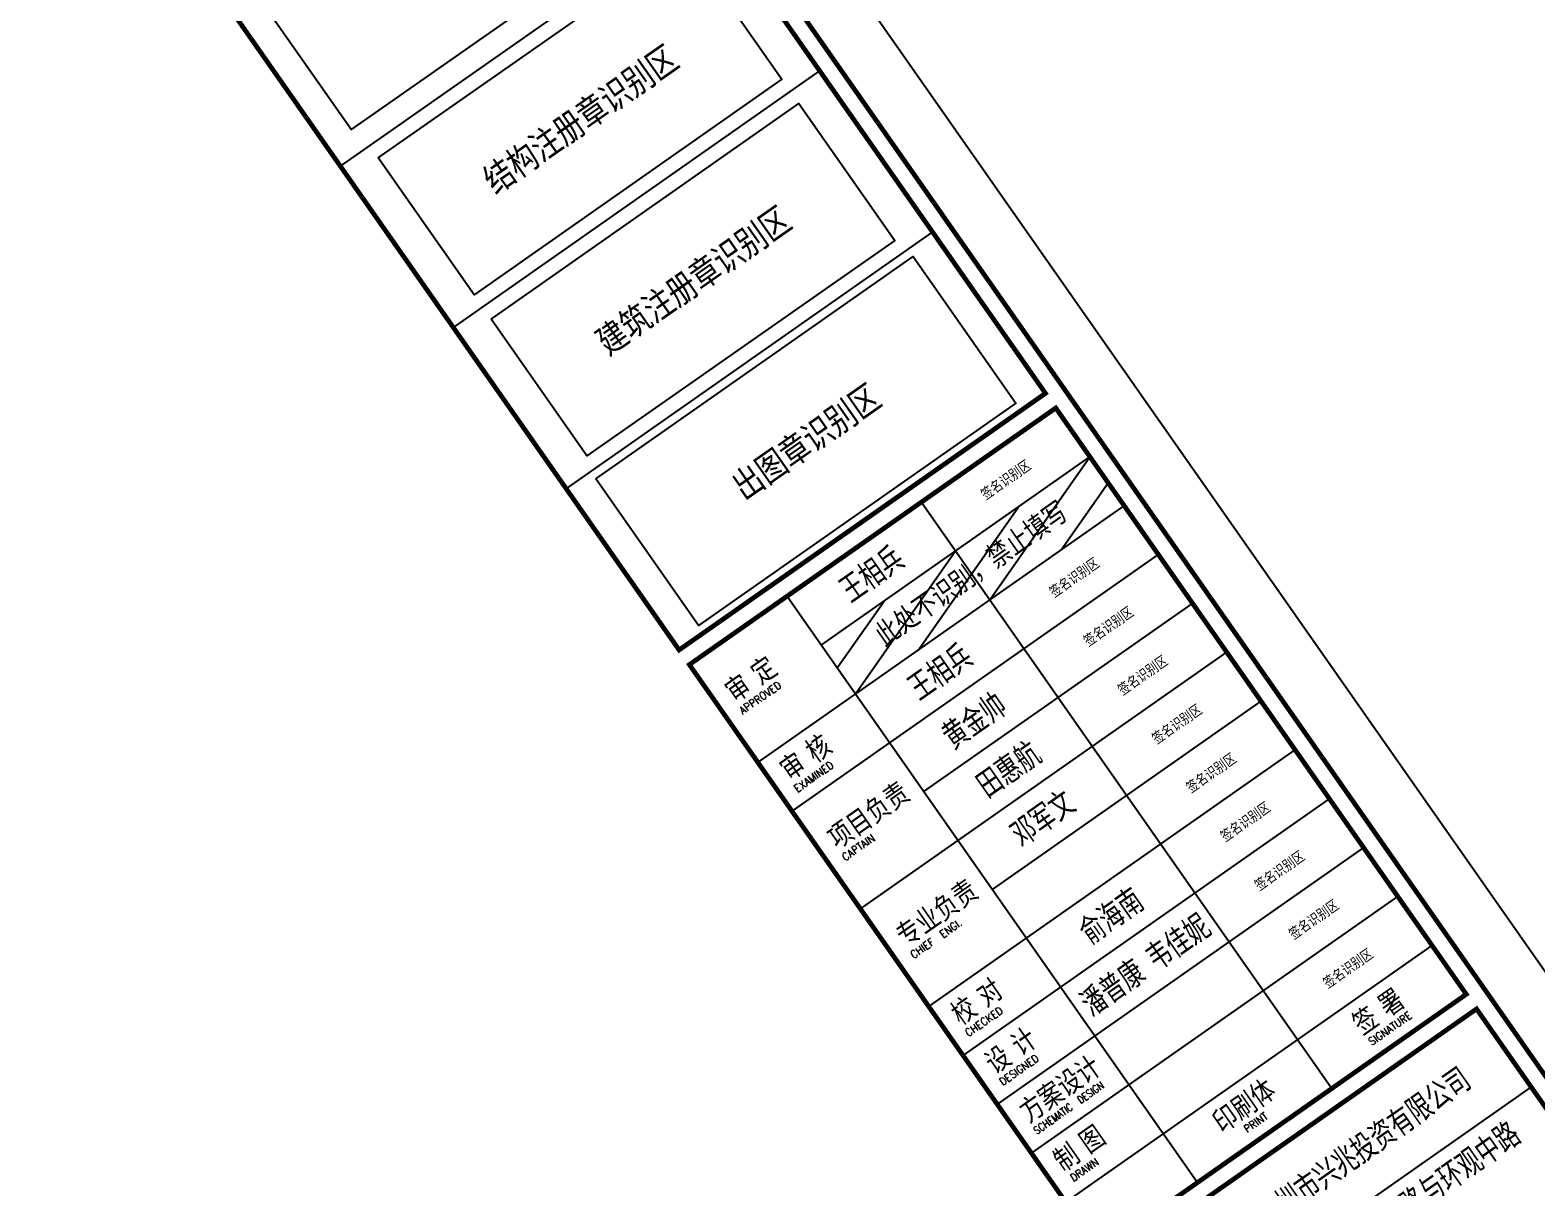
# Model space of a CAD drawing. Header units: millimetres. Extents: x 1089227 to 13101469, y 618865 to 10240562.
# Drawn here: x 2415121 to 2452996, y 4938971 to 4968060 of the extents above; entities that cross this region are included whole.
import ezdxf
from ezdxf.enums import TextEntityAlignment as Align

# ---------------------------------------------------------------- set-up
doc = ezdxf.new("R2010")
doc.units = ezdxf.units.MM
doc.header["$LTSCALE"] = 1000
doc.layers.get('0').update_dxf_attribs({"linetype": 'CONTINUOUS'})
for name, color, linetype in [('TK', 4, 'CONTINUOUS'), ('TK-TEXT', 7, 'CONTINUOUS'), ('VHBoundary', 4, 'CONTINUOUS')]:
    doc.layers.add(name, color=color, linetype=linetype)
doc.layers.add('TK-MEMO', color=8, linetype='CONTINUOUS', plot=False)
doc.layers.add('TK-不打印', color=8, linetype='CONTINUOUS', plot=False)
doc.styles.add('SADITK', font='sadixcsg.shx', dxfattribs={"bigfont": 'AllInOneBig.shx'})
doc.styles.add('SADITK-SX', font='simfang.ttf', dxfattribs={"width": 0.7})
doc.styles.add('SADITK-YW', font='romanc.shx', dxfattribs={"width": 0.7, "bigfont": 'AllInOneBig.shx'})

# ---------------------------------------------------------------- blocks, each defined once
blk = doc.blocks.new('template_31-施工图_A0_A0_1.0000_3fa9c08c64a9101061c9a26412af947e', base_point=(-1189, 0))
at = {"layer": 'TK'}
for p, q in [((1121, 273), (1121, 153)), ((1148.5, 273), (1148.5, 153)), ((1121, 263), (1176, 263)), ((1101, 253), (1176, 253)), ((1101, 243), (1176, 243)), ((1121, 233), (1176, 233)), ((1101, 223), (1176, 223)), ((1121, 213), (1176, 213)), ((1101, 203), (1176, 203)), ((1101, 193), (1176, 193)), ((1101, 183), (1176, 183)), ((1101, 173), (1176, 173)), ((1101, 163), (1176, 163)), ((1101, 134), (1176, 134))]:
    blk.add_line(p, q, dxfattribs=at)
blk.add_lwpolyline([(-1189, 841), (1189, 841), (1189, 0), (-1189, 0)], close=True, dxfattribs=at)
at = {"layer": 'TK', "const_width": 0.8}
blk.add_lwpolyline([(-1164, 831), (-1164, 10), (1179, 10), (1179, 831)], close=True, dxfattribs=at)
at = {"layer": 'TK', "color": 4, "const_width": 0.8}
for points in [[(1101, 276), (1176, 276), (1176, 454), (1101, 454)], [(1101, 153), (1176, 153), (1176, 273), (1101, 273)], [(1101, 38), (1176, 38), (1176, 150), (1101, 150)]]:
    blk.add_lwpolyline(points, close=True, dxfattribs=at)
at = {"layer": 'TK-MEMO'}
for points in [[(1106, 404), (1171, 404), (1171, 379), (1106, 379)], [(1107, 372.5), (1170, 372.5), (1170, 344.5), (1107, 344.5)], [(1107, 339.5), (1170, 339.5), (1170, 311.5), (1107, 311.5)], [(1106, 307.5), (1171, 307.5), (1171, 277.5), (1106, 277.5)]]:
    blk.add_lwpolyline(points, close=True, dxfattribs=at)
at = {"layer": 'TK-不打印'}
for p, q in [((1101, 375), (1176, 375)), ((1101, 342), (1176, 342)), ((1101, 309), (1176, 309)), ((1121, 253), (1148.5, 263)), ((1121, 258.32), (1133.87, 263)), ((1133.87, 253), (1161.37, 263)), ((1148.5, 253), (1176, 263)), ((1163.13, 253), (1176, 257.68))]:
    blk.add_line(p, q, dxfattribs=at)
at = {"layer": 'VHBoundary'}
blk.add_lwpolyline([(-1189, 841), (1189, 841), (1189, 0), (-1189, 0)], close=True, dxfattribs=at)
at = {"layer": 'TK', "style": 'SADITK'}
for s, p in [('审 定', (1103.5, 263)), ('审 核', (1103.5, 247)), ('项目负责', (1103.5, 233)), ('专业负责', (1103.5, 213)), ('校 对', (1103.5, 197)), ('设 计', (1103.5, 187)), ('方案设计', (1103.5, 177)), ('制 图', (1103.5, 167))]:
    blk.add_text(s, height=4, dxfattribs=at).set_placement(p)
at = {"layer": 'TK', "style": 'SADITK-YW'}
for s, width, p in [('APPROVED', 0.9, (1103.5, 261)), ('EXAMINED', 0.9, (1103.5, 245)), ('CAPTAIN', 0.9, (1103.5, 231)), ('CHIEF  ENGI.', 0.9, (1103.5, 211)), ('CHECKED', 0.9, (1103.5, 195)), ('DESIGNED', 0.9, (1103.5, 185)), ('SCHEMATIC  DESIGN', 0.8, (1103.5, 175)), ('DRAWN', 0.9, (1104, 165))]:
    blk.add_text(s, height=1.3, dxfattribs=dict(at, width=width)).set_placement(p)
at = {"layer": 'TK', "style": 'SADITK'}
for s, p in [('印刷体', (1134.75, 157)), ('签 署', (1162.25, 157))]:
    blk.add_text(s, height=4, dxfattribs=at).set_placement(p, align=Align.CENTER)
at = {"layer": 'TK', "style": 'SADITK-YW', "width": 0.9}
for s, p in [('PRINT', (1134.75, 155)), ('SIGNATURE', (1162.25, 155))]:
    blk.add_text(s, height=1.3, dxfattribs=at).set_placement(p, align=Align.CENTER)
at = {"layer": 'TK-MEMO', "style": 'SADITK'}
for s, height, p in [('结构注册章识别区', 5, (1138.5, 358.5)), ('建筑注册章识别区', 5, (1138.5, 325.5)), ('出图章识别区', 5, (1138.5, 292.5)), ('签名识别区', 2, (1162.25, 268)), ('签名识别区', 2, (1162.25, 248)), ('签名识别区', 2, (1162.25, 238)), ('签名识别区', 2, (1162.25, 228)), ('签名识别区', 2, (1162.25, 218)), ('签名识别区', 2, (1162.25, 208)), ('签名识别区', 2, (1162.25, 198)), ('签名识别区', 2, (1162.25, 188)), ('签名识别区', 2, (1162.25, 178)), ('签名识别区', 2, (1162.25, 168))]:
    blk.add_text(s, height=height, dxfattribs=at).set_placement(p, align=Align.MIDDLE)
at = {"layer": 'TK-TEXT', "style": 'SADITK-SX', "width": 0.7}
for tag, p in [('市政会签', (-1176, 381.5)), ('园林会签', (-1176, 343.5)), ('幕墙会签', (-1176, 305.5)), ('装饰会签', (-1176, 267.5)), ('燃气会签', (-1176, 229.5)), ('暖通会签', (-1176, 191.5)), ('电气会签', (-1176, 153.5)), ('给排水会签', (-1176, 115.5)), ('结构会签', (-1176, 77.5)), ('建筑会签', (-1176, 39.5))]:
    blk.add_attdef(tag, text='', height=4, rotation=90, dxfattribs=at).set_placement(p, align=Align.MIDDLE_CENTER)
for tag, height, p in [('专业审定', 4, (1134.75, 268)), ('专业审核', 4, (1134.75, 248)), ('项目负责1', 4, (1134.75, 238)), ('项目负责2', 4, (1134.75, 228)), ('专业负责1', 4, (1134.75, 218)), ('专业负责2', 4, (1134.75, 208)), ('专业校对', 4, (1134.75, 198)), ('专业设计', 4, (1134.75, 188)), ('方案设计', 4, (1134.75, 178)), ('专业制图', 4, (1134.75, 168)), ('建设单位_001', 4, (1148.5, 140)), ('建设地点_001', 4, (1148.5, 124)), ('工程名称_001', 4, (1148.5, 106)), ('子项名称_001', 4, (1148.5, 86)), ('图纸名称_001', 4, (1148.5, 66)), ('版次', 4, (1129.5, 53)), ('日期', 4, (1165, 53)), ('图别', 4, (1129.5, 43)), ('图号', 4, (1165, 43)), ('合同号', 4, (1136, 30)), ('项目编号1', 2, (1114.06, 13.58)), ('阶段编号1', 2, (1132.25, 13.75)), ('子项编号1', 2, (1144.75, 13.75))]:
    blk.add_attdef(tag, text='', height=height, dxfattribs=at).set_placement(p, align=Align.MIDDLE_CENTER)
at = {"layer": 'TK-不打印', "style": 'SADITK'}
blk.add_text('此处不识别，禁止填写', height=4, dxfattribs=at).set_placement((1148.5, 258.32), align=Align.MIDDLE_CENTER)

msp = doc.modelspace()

# ---------------------------------------------------------------- block references
ref = msp.add_blockref('template_31-施工图_A0_A0_1.0000_3fa9c08c64a9101061c9a26412af947e', (2173834.707, 4721512.406), dxfattribs=dict(xscale=150, yscale=150, zscale=150, rotation=35.00532206532363))
ref.add_attrib('专业设计', '潘普康 韦佳妮', dxfattribs={"layer": 'TK-TEXT', "height": 600, "rotation": 35.0053221, "style": 'SADITK-SX', "width": 0.7}).set_placement((2443164.818, 4944564.749), align=Align.MIDDLE_CENTER)
ref.add_attrib('专业校对', '俞海南', dxfattribs={"layer": 'TK-TEXT', "height": 600, "rotation": 35.0053221, "style": 'SADITK-SX', "width": 0.7}).set_placement((2442304.34, 4945793.397), align=Align.MIDDLE_CENTER)
ref.add_attrib('专业负责1', '邓军文', dxfattribs={"layer": 'TK-TEXT', "height": 600, "rotation": 35.0053221, "style": 'SADITK-SX', "width": 0.7}).set_placement((2440583.382, 4948250.693), align=Align.MIDDLE_CENTER)
ref.add_attrib('项目负责1', '黄金帅', dxfattribs={"layer": 'TK-TEXT', "height": 600, "rotation": 35.0053221, "style": 'SADITK-SX', "width": 0.7}).set_placement((2438862.425, 4950707.99), align=Align.MIDDLE_CENTER)
ref.add_attrib('项目负责2', '田惠航', dxfattribs={"layer": 'TK-TEXT', "height": 600, "rotation": 35.0053221, "style": 'SADITK-SX', "width": 0.7}).set_placement((2439722.903, 4949479.341), align=Align.MIDDLE_CENTER)
ref.add_attrib('专业审定', '王相兵', dxfattribs={"layer": 'TK-TEXT', "height": 600, "rotation": 35.0053221, "style": 'SADITK-SX', "width": 0.7}).set_placement((2436280.988, 4954393.934), align=Align.MIDDLE_CENTER)
ref.add_attrib('专业审核', '王相兵', dxfattribs={"layer": 'TK-TEXT', "height": 600, "rotation": 35.0053221, "style": 'SADITK-SX', "width": 0.7}).set_placement((2438001.946, 4951936.638), align=Align.MIDDLE_CENTER)
ref.add_attrib('建设单位_001', '深圳市兴兆投资有限公司', (2446247.083, 4937918.601), dxfattribs={"layer": 'TK-TEXT', "height": 600, "rotation": 35.0053221, "style": 'SADITK-SX', "width": 0.7})
ref.add_attrib('建设地点_001', '观湖街道观平路与环观中路', (2447028.37, 4936219.401), dxfattribs={"layer": 'TK-TEXT', "height": 600, "rotation": 35.0053221, "style": 'SADITK-SX', "width": 0.7})

doc.saveas('drawing.dxf')
